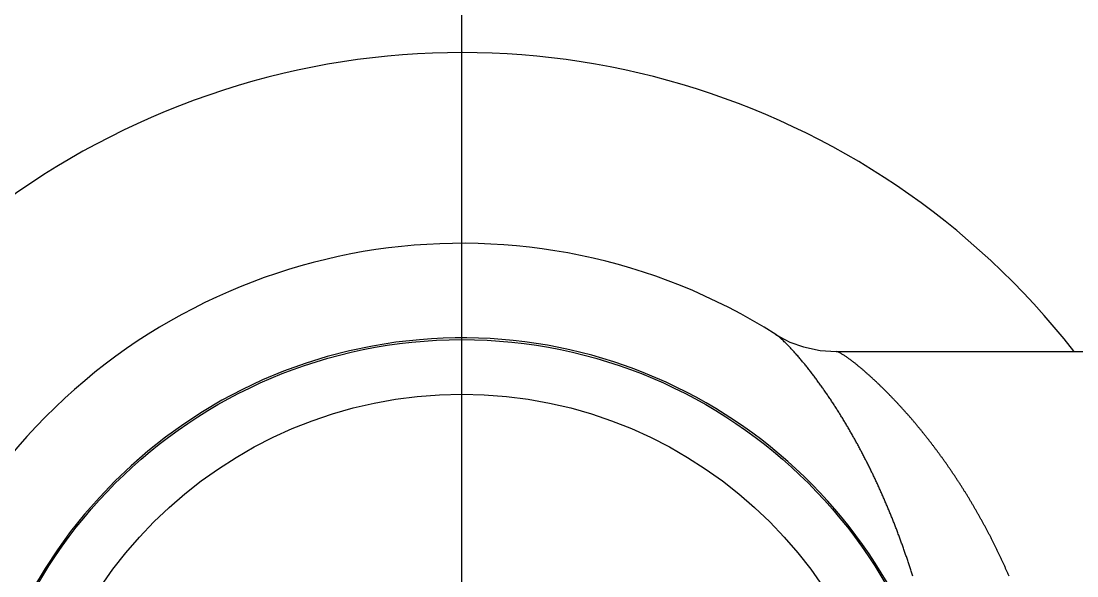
# Model space of a CAD drawing. Header units: millimetres. Extents: x 0 to 3800, y -67 to 2530.
# Drawn here: x 3269.18 to 3314.52, y 978.05 to 1001.86 of the extents above; entities that cross this region are included whole.
import ezdxf
from ezdxf.lldxf.tags import DXFTag

# ---------------------------------------------------------------- set-up
doc = ezdxf.new("R2010")
doc.units = ezdxf.units.MM
doc.layers.add('내부선 및 부속', color=4, linetype='Continuous')
doc.layers.add('중심선', color=1, linetype='DASHED')
tags = doc.linetypes.add('DASHDOT', pattern=[70, 31, -13, 13, -13]).pattern_tags.tags
tags[10:11] = [DXFTag(74, 4), DXFTag(75, 0), DXFTag(340, '0'), DXFTag(46, 0.0), DXFTag(50, 0.0), DXFTag(44, 0.0), DXFTag(45, 0.0)]
tags[8:9] = [DXFTag(74, 4), DXFTag(75, 0), DXFTag(340, '0'), DXFTag(46, 0.0), DXFTag(50, 0.0), DXFTag(44, 0.0), DXFTag(45, 0.0)]
tags[6:7] = [DXFTag(74, 4), DXFTag(75, 0), DXFTag(340, '0'), DXFTag(46, 0.0), DXFTag(50, 0.0), DXFTag(44, 0.0), DXFTag(45, 0.0)]
tags[4:5] = [DXFTag(74, 4), DXFTag(75, 0), DXFTag(340, '0'), DXFTag(46, 0.0), DXFTag(50, 0.0), DXFTag(44, 0.0), DXFTag(45, 0.0)]
tags = doc.linetypes.add('DASHED', pattern=[25.72, 12.86, -12.86]).pattern_tags.tags
tags[6:7] = [DXFTag(74, 4), DXFTag(75, 0), DXFTag(340, '0'), DXFTag(46, 0.0), DXFTag(50, 0.0), DXFTag(44, 0.0), DXFTag(45, 0.0)]
tags[4:5] = [DXFTag(74, 4), DXFTag(75, 0), DXFTag(340, '0'), DXFTag(46, 0.0), DXFTag(50, 0.0), DXFTag(44, 0.0), DXFTag(45, 0.0)]

msp = doc.modelspace()

# ---------------------------------------------------------------- linework, layer by layer
at = {"layer": '내부선 및 부속', "linetype": 'Continuous'}
for p, q in [((3301.574, 988.414), (3301.565, 988.419)), ((3304.186, 987.673), (3324.419, 987.673)), ((3304.186, 987.673), (3324.419, 987.673))]:
    msp.add_line(p, q, dxfattribs=at)
at = {"layer": '내부선 및 부속', "linetype": 'Continuous', "flags": 128}
for points in [[(3301.584, 988.407), (3301.764, 988.3), (3302.195, 988.084), (3302.774, 987.874), (3303.494, 987.72), (3304.178, 987.673)], [(3301.672, 988.345), (3301.672, 988.345), (3301.671, 988.346), (3301.671, 988.346), (3301.67, 988.346), (3301.67, 988.347), (3301.67, 988.347), (3301.669, 988.347), (3301.669, 988.348), (3301.668, 988.348), (3301.668, 988.348), (3301.667, 988.349), (3301.667, 988.349), (3301.667, 988.349), (3301.666, 988.35), (3301.666, 988.35), (3301.665, 988.35), (3301.665, 988.351), (3301.664, 988.351), (3301.664, 988.351), (3301.663, 988.352), (3301.663, 988.352), (3301.663, 988.352), (3301.662, 988.353), (3301.662, 988.353), (3301.661, 988.353), (3301.661, 988.354), (3301.66, 988.354), (3301.66, 988.354), (3301.659, 988.355), (3301.659, 988.355), (3301.659, 988.355), (3301.658, 988.356), (3301.658, 988.356), (3301.657, 988.356), (3301.657, 988.357), (3301.656, 988.357), (3301.656, 988.357), (3301.655, 988.358), (3301.655, 988.358), (3301.655, 988.358), (3301.654, 988.359), (3301.654, 988.359), (3301.653, 988.359), (3301.653, 988.36), (3301.652, 988.36), (3301.652, 988.36), (3301.651, 988.361), (3301.651, 988.361), (3301.65, 988.361), (3301.65, 988.362), (3301.65, 988.362), (3301.649, 988.362), (3301.649, 988.363), (3301.648, 988.363), (3301.648, 988.363), (3301.647, 988.364), (3301.647, 988.364), (3301.646, 988.364), (3301.646, 988.365), (3301.646, 988.365), (3301.645, 988.365), (3301.645, 988.366), (3301.644, 988.366), (3301.644, 988.366), (3301.643, 988.367), (3301.643, 988.367), (3301.642, 988.367), (3301.642, 988.368), (3301.642, 988.368), (3301.641, 988.368), (3301.641, 988.369), (3301.64, 988.369), (3301.64, 988.369), (3301.639, 988.37), (3301.639, 988.37), (3301.638, 988.37), (3301.638, 988.371), (3301.637, 988.371), (3301.637, 988.371), (3301.637, 988.372), (3301.636, 988.372), (3301.636, 988.372), (3301.635, 988.372), (3301.635, 988.373), (3301.634, 988.373), (3301.634, 988.373), (3301.633, 988.374), (3301.633, 988.374), (3301.633, 988.374), (3301.632, 988.375), (3301.632, 988.375), (3301.631, 988.375), (3301.631, 988.376), (3301.63, 988.376), (3301.63, 988.376), (3301.629, 988.377), (3301.629, 988.377), (3301.628, 988.377), (3301.628, 988.378), (3301.628, 988.378), (3301.628, 988.378), (3301.627, 988.378), (3301.627, 988.379), (3301.626, 988.379), (3301.626, 988.379), (3301.625, 988.38), (3301.625, 988.38), (3301.624, 988.38), (3301.624, 988.381), (3301.623, 988.381), (3301.623, 988.381), (3301.623, 988.382), (3301.622, 988.382), (3301.622, 988.382), (3301.621, 988.382), (3301.621, 988.383), (3301.62, 988.383), (3301.62, 988.383), (3301.619, 988.384), (3301.619, 988.384), (3301.618, 988.384), (3301.618, 988.385), (3301.618, 988.385), (3301.617, 988.385), (3301.617, 988.386), (3301.616, 988.386), (3301.616, 988.386), (3301.615, 988.387), (3301.615, 988.387), (3301.614, 988.387), (3301.614, 988.388), (3301.613, 988.388), (3301.613, 988.388), (3301.612, 988.388), (3301.612, 988.389), (3301.612, 988.389), (3301.611, 988.389), (3301.611, 988.39), (3301.61, 988.39), (3301.61, 988.39), (3301.609, 988.391), (3301.609, 988.391), (3301.608, 988.391), (3301.608, 988.392), (3301.607, 988.392), (3301.607, 988.392), (3301.607, 988.393), (3301.606, 988.393), (3301.606, 988.393), (3301.605, 988.393), (3301.605, 988.394), (3301.604, 988.394), (3301.604, 988.394), (3301.603, 988.395), (3301.603, 988.395), (3301.602, 988.395), (3301.602, 988.396), (3301.601, 988.396), (3301.601, 988.396), (3301.601, 988.397), (3301.601, 988.397)], [(3307.465, 978.035), (3307.452, 978.079), (3307.438, 978.124), (3307.424, 978.168), (3307.41, 978.213), (3307.396, 978.257), (3307.381, 978.302), (3307.367, 978.346), (3307.353, 978.391), (3307.338, 978.435), (3307.324, 978.48), (3307.31, 978.524), (3307.295, 978.568), (3307.28, 978.613), (3307.266, 978.657), (3307.251, 978.701), (3307.236, 978.746), (3307.221, 978.79), (3307.207, 978.834), (3307.192, 978.878), (3307.177, 978.922), (3307.161, 978.967), (3307.146, 979.011), (3307.131, 979.055), (3307.116, 979.099), (3307.1, 979.143), (3307.085, 979.187), (3307.07, 979.231), (3307.054, 979.275), (3307.038, 979.319), (3307.023, 979.363), (3307.007, 979.407), (3306.991, 979.451), (3306.976, 979.495), (3306.96, 979.539), (3306.944, 979.583), (3306.928, 979.626), (3306.912, 979.67), (3306.895, 979.714), (3306.879, 979.758), (3306.863, 979.802), (3306.847, 979.845), (3306.847, 979.845), (3306.83, 979.889), (3306.814, 979.933), (3306.797, 979.976), (3306.781, 980.02), (3306.764, 980.063), (3306.747, 980.107), (3306.73, 980.151), (3306.714, 980.194), (3306.697, 980.238), (3306.68, 980.281), (3306.663, 980.325), (3306.646, 980.368), (3306.628, 980.411), (3306.611, 980.455), (3306.594, 980.498), (3306.577, 980.541), (3306.559, 980.585), (3306.542, 980.628), (3306.524, 980.671), (3306.506, 980.715), (3306.489, 980.758), (3306.471, 980.801), (3306.453, 980.844), (3306.435, 980.887), (3306.418, 980.93), (3306.4, 980.973), (3306.381, 981.016), (3306.363, 981.059), (3306.345, 981.102), (3306.327, 981.145), (3306.309, 981.188), (3306.29, 981.231), (3306.272, 981.274), (3306.253, 981.317), (3306.235, 981.36), (3306.216, 981.402), (3306.197, 981.445), (3306.179, 981.488), (3306.16, 981.531), (3306.141, 981.573), (3306.122, 981.616), (3306.103, 981.659), (3306.084, 981.701), (3306.065, 981.744), (3306.045, 981.786), (3306.026, 981.829), (3306.007, 981.871), (3305.987, 981.914), (3305.968, 981.956), (3305.948, 981.998), (3305.929, 982.041), (3305.909, 982.083), (3305.889, 982.125), (3305.869, 982.168), (3305.85, 982.21), (3305.83, 982.252), (3305.81, 982.294), (3305.789, 982.336), (3305.769, 982.378), (3305.749, 982.421), (3305.729, 982.463), (3305.708, 982.505), (3305.688, 982.547), (3305.668, 982.588), (3305.647, 982.63), (3305.626, 982.672), (3305.606, 982.714), (3305.585, 982.756), (3305.564, 982.798), (3305.543, 982.839), (3305.522, 982.881), (3305.501, 982.923), (3305.48, 982.964), (3305.459, 983.006), (3305.438, 983.048), (3305.416, 983.089), (3305.395, 983.131), (3305.374, 983.172), (3305.352, 983.213), (3305.331, 983.255), (3305.309, 983.296), (3305.287, 983.337), (3305.265, 983.379), (3305.244, 983.42), (3305.222, 983.461), (3305.2, 983.502), (3305.178, 983.544), (3305.156, 983.585), (3305.133, 983.626), (3305.111, 983.667), (3305.089, 983.708), (3305.066, 983.749), (3305.044, 983.789), (3305.021, 983.83), (3304.999, 983.871), (3304.976, 983.912), (3304.953, 983.953), (3304.93, 983.993), (3304.908, 984.034), (3304.885, 984.075), (3304.885, 984.075), (3304.862, 984.115), (3304.838, 984.156), (3304.815, 984.196), (3304.792, 984.237), (3304.769, 984.277), (3304.745, 984.318), (3304.722, 984.358), (3304.698, 984.398), (3304.675, 984.439), (3304.651, 984.479), (3304.627, 984.519), (3304.603, 984.559), (3304.58, 984.599), (3304.556, 984.639), (3304.531, 984.679), (3304.507, 984.719), (3304.483, 984.759), (3304.459, 984.799), (3304.435, 984.839), (3304.41, 984.878), (3304.386, 984.918), (3304.361, 984.958), (3304.336, 984.998), (3304.312, 985.037), (3304.287, 985.077), (3304.262, 985.116), (3304.237, 985.156), (3304.212, 985.195), (3304.187, 985.234), (3304.162, 985.274), (3304.137, 985.313), (3304.111, 985.352), (3304.086, 985.391), (3304.06, 985.43), (3304.035, 985.47), (3304.009, 985.509), (3303.984, 985.548), (3303.958, 985.586), (3303.932, 985.625), (3303.906, 985.664), (3303.88, 985.703), (3303.854, 985.741), (3303.828, 985.78), (3303.801, 985.819), (3303.775, 985.857), (3303.749, 985.896), (3303.722, 985.934), (3303.695, 985.972), (3303.669, 986.011), (3303.642, 986.049), (3303.615, 986.087), (3303.588, 986.125), (3303.561, 986.163), (3303.534, 986.201), (3303.507, 986.239), (3303.48, 986.277), (3303.452, 986.315), (3303.425, 986.353), (3303.397, 986.39), (3303.37, 986.428), (3303.342, 986.465), (3303.314, 986.503), (3303.286, 986.54), (3303.258, 986.578), (3303.23, 986.615), (3303.202, 986.652), (3303.174, 986.689), (3303.146, 986.726), (3303.117, 986.763), (3303.089, 986.8), (3303.06, 986.837), (3303.031, 986.874), (3303.002, 986.911), (3302.974, 986.947), (3302.945, 986.984), (3302.916, 987.02), (3302.886, 987.057), (3302.857, 987.093), (3302.828, 987.129), (3302.798, 987.165), (3302.768, 987.202), (3302.739, 987.237), (3302.709, 987.273), (3302.679, 987.309), (3302.649, 987.345), (3302.619, 987.38), (3302.589, 987.416), (3302.558, 987.451), (3302.528, 987.487), (3302.497, 987.522), (3302.466, 987.557), (3302.435, 987.592), (3302.404, 987.627), (3302.373, 987.661), (3302.342, 987.696), (3302.31, 987.73), (3302.279, 987.765), (3302.247, 987.799), (3302.215, 987.833), (3302.183, 987.867), (3302.183, 987.867), (3302.151, 987.9), (3302.118, 987.934), (3302.085, 987.967), (3302.053, 988), (3302.02, 988.033), (3301.986, 988.066), (3301.953, 988.099), (3301.919, 988.131), (3301.885, 988.163), (3301.851, 988.195), (3301.816, 988.226), (3301.781, 988.257), (3301.745, 988.287), (3301.709, 988.316), (3301.672, 988.345), (3301.672, 988.345)], [(3311.603, 978.037), (3311.59, 978.067), (3311.577, 978.097), (3311.564, 978.127), (3311.55, 978.158), (3311.537, 978.188), (3311.524, 978.218), (3311.511, 978.248), (3311.497, 978.278), (3311.484, 978.308), (3311.471, 978.338), (3311.457, 978.368), (3311.444, 978.398), (3311.43, 978.428), (3311.417, 978.458), (3311.403, 978.488), (3311.39, 978.518), (3311.376, 978.548), (3311.362, 978.578), (3311.349, 978.608), (3311.335, 978.638), (3311.321, 978.668), (3311.307, 978.698), (3311.293, 978.727), (3311.28, 978.757), (3311.266, 978.787), (3311.252, 978.817), (3311.238, 978.847), (3311.224, 978.876), (3311.21, 978.906), (3311.196, 978.936), (3311.181, 978.966), (3311.167, 978.995), (3311.153, 979.025), (3311.139, 979.055), (3311.125, 979.084), (3311.11, 979.114), (3311.096, 979.144), (3311.082, 979.173), (3311.067, 979.203), (3311.053, 979.232), (3311.038, 979.262), (3311.024, 979.291), (3311.009, 979.321), (3310.995, 979.35), (3310.98, 979.38), (3310.965, 979.409), (3310.951, 979.439), (3310.936, 979.468), (3310.921, 979.498), (3310.906, 979.527), (3310.891, 979.556), (3310.877, 979.586), (3310.862, 979.615), (3310.847, 979.644), (3310.832, 979.674), (3310.817, 979.703), (3310.802, 979.732), (3310.787, 979.761), (3310.771, 979.79), (3310.756, 979.82), (3310.741, 979.849), (3310.726, 979.878), (3310.711, 979.907), (3310.695, 979.936), (3310.68, 979.965), (3310.665, 979.994), (3310.649, 980.024), (3310.634, 980.053), (3310.634, 980.053), (3310.618, 980.082), (3310.603, 980.111), (3310.587, 980.14), (3310.572, 980.169), (3310.556, 980.198), (3310.54, 980.226), (3310.525, 980.255), (3310.509, 980.284), (3310.493, 980.313), (3310.477, 980.342), (3310.462, 980.371), (3310.446, 980.4), (3310.43, 980.428), (3310.414, 980.457), (3310.398, 980.486), (3310.382, 980.515), (3310.366, 980.543), (3310.35, 980.572), (3310.334, 980.601), (3310.318, 980.629), (3310.302, 980.658), (3310.285, 980.687), (3310.269, 980.715), (3310.253, 980.744), (3310.236, 980.772), (3310.22, 980.801), (3310.204, 980.83), (3310.187, 980.858), (3310.171, 980.887), (3310.154, 980.915), (3310.138, 980.943), (3310.121, 980.972), (3310.105, 981), (3310.088, 981.029), (3310.072, 981.057), (3310.055, 981.085), (3310.038, 981.114), (3310.021, 981.142), (3310.005, 981.17), (3309.988, 981.198), (3309.971, 981.227), (3309.954, 981.255), (3309.937, 981.283), (3309.92, 981.311), (3309.903, 981.339), (3309.886, 981.368), (3309.869, 981.396), (3309.852, 981.424), (3309.835, 981.452), (3309.818, 981.48), (3309.8, 981.508), (3309.783, 981.536), (3309.766, 981.564), (3309.749, 981.592), (3309.731, 981.62), (3309.714, 981.648), (3309.696, 981.676), (3309.679, 981.703), (3309.661, 981.731), (3309.644, 981.759), (3309.626, 981.787), (3309.609, 981.815), (3309.591, 981.842), (3309.574, 981.87), (3309.556, 981.898), (3309.538, 981.926), (3309.52, 981.953), (3309.503, 981.981), (3309.485, 982.009), (3309.467, 982.036), (3309.449, 982.064), (3309.431, 982.091), (3309.413, 982.119), (3309.395, 982.146), (3309.377, 982.174), (3309.359, 982.201), (3309.341, 982.229), (3309.323, 982.256), (3309.305, 982.284), (3309.286, 982.311), (3309.268, 982.338), (3309.25, 982.366), (3309.232, 982.393), (3309.213, 982.42), (3309.195, 982.448), (3309.176, 982.475), (3309.158, 982.502), (3309.139, 982.529), (3309.121, 982.556), (3309.102, 982.584), (3309.084, 982.611), (3309.065, 982.638), (3309.047, 982.665), (3309.028, 982.692), (3309.009, 982.719), (3308.99, 982.746), (3308.972, 982.773), (3308.953, 982.8), (3308.934, 982.827), (3308.915, 982.854), (3308.915, 982.854), (3308.896, 982.881), (3308.877, 982.908), (3308.858, 982.935), (3308.839, 982.961), (3308.82, 982.988), (3308.801, 983.015), (3308.782, 983.042), (3308.763, 983.068), (3308.744, 983.095), (3308.724, 983.122), (3308.705, 983.148), (3308.686, 983.175), (3308.666, 983.202), (3308.647, 983.228), (3308.628, 983.255), (3308.608, 983.281), (3308.589, 983.308), (3308.569, 983.334), (3308.55, 983.361), (3308.53, 983.387), (3308.511, 983.414), (3308.491, 983.44), (3308.471, 983.466), (3308.451, 983.493), (3308.432, 983.519), (3308.412, 983.545), (3308.392, 983.571), (3308.372, 983.598), (3308.352, 983.624), (3308.333, 983.65), (3308.313, 983.676), (3308.293, 983.702), (3308.273, 983.728), (3308.253, 983.754), (3308.232, 983.78), (3308.212, 983.806), (3308.192, 983.832), (3308.172, 983.858), (3308.152, 983.884), (3308.131, 983.91), (3308.111, 983.936), (3308.091, 983.962), (3308.071, 983.988), (3308.05, 984.014), (3308.03, 984.039), (3308.009, 984.065), (3307.989, 984.091), (3307.968, 984.116), (3307.948, 984.142), (3307.927, 984.168), (3307.906, 984.193), (3307.886, 984.219), (3307.865, 984.245), (3307.844, 984.27), (3307.824, 984.296), (3307.803, 984.321), (3307.782, 984.346), (3307.761, 984.372), (3307.74, 984.397), (3307.719, 984.423), (3307.698, 984.448), (3307.677, 984.473), (3307.656, 984.498), (3307.635, 984.524), (3307.614, 984.549), (3307.593, 984.574), (3307.572, 984.599), (3307.55, 984.624), (3307.529, 984.649), (3307.508, 984.675), (3307.486, 984.7), (3307.465, 984.725), (3307.444, 984.75), (3307.422, 984.774), (3307.401, 984.799), (3307.379, 984.824), (3307.358, 984.849), (3307.336, 984.874), (3307.315, 984.899), (3307.293, 984.924), (3307.271, 984.948), (3307.25, 984.973), (3307.228, 984.998), (3307.206, 985.022), (3307.184, 985.047), (3307.162, 985.071), (3307.141, 985.096), (3307.119, 985.121), (3307.097, 985.145), (3307.075, 985.169), (3307.053, 985.194), (3307.031, 985.218), (3307.009, 985.243), (3306.986, 985.267), (3306.964, 985.291), (3306.942, 985.315), (3306.92, 985.34), (3306.898, 985.364), (3306.875, 985.388), (3306.853, 985.412), (3306.853, 985.412), (3306.83, 985.436), (3306.808, 985.46), (3306.786, 985.484), (3306.763, 985.508), (3306.741, 985.532), (3306.718, 985.556), (3306.695, 985.58), (3306.673, 985.604), (3306.65, 985.628), (3306.627, 985.652), (3306.605, 985.675), (3306.582, 985.699), (3306.559, 985.723), (3306.536, 985.746), (3306.513, 985.77), (3306.49, 985.794), (3306.467, 985.817), (3306.444, 985.841), (3306.421, 985.864), (3306.398, 985.887), (3306.375, 985.911), (3306.352, 985.934), (3306.329, 985.958), (3306.306, 985.981), (3306.282, 986.004), (3306.259, 986.027), (3306.236, 986.05), (3306.212, 986.073), (3306.189, 986.097), (3306.165, 986.12), (3306.142, 986.143), (3306.118, 986.166), (3306.095, 986.188), (3306.071, 986.211), (3306.048, 986.234), (3306.024, 986.257), (3306, 986.28), (3305.976, 986.302), (3305.952, 986.325), (3305.929, 986.348), (3305.905, 986.37), (3305.881, 986.393), (3305.857, 986.415), (3305.833, 986.438), (3305.809, 986.46), (3305.785, 986.483), (3305.76, 986.505), (3305.736, 986.527), (3305.712, 986.549), (3305.688, 986.572), (3305.663, 986.594), (3305.639, 986.616), (3305.615, 986.638), (3305.59, 986.66), (3305.566, 986.682), (3305.541, 986.704), (3305.516, 986.725), (3305.492, 986.747), (3305.467, 986.769), (3305.442, 986.791), (3305.418, 986.812), (3305.393, 986.834), (3305.368, 986.855), (3305.343, 986.877), (3305.318, 986.898), (3305.293, 986.919), (3305.268, 986.941), (3305.243, 986.962), (3305.217, 986.983), (3305.192, 987.004), (3305.167, 987.025), (3305.141, 987.046), (3305.116, 987.067), (3305.091, 987.087), (3305.065, 987.108), (3305.039, 987.129), (3305.014, 987.149), (3304.988, 987.17), (3304.962, 987.19), (3304.936, 987.21), (3304.91, 987.231), (3304.884, 987.251), (3304.858, 987.271), (3304.832, 987.291), (3304.806, 987.31), (3304.779, 987.33), (3304.753, 987.349), (3304.726, 987.369), (3304.7, 987.388), (3304.673, 987.407), (3304.646, 987.426), (3304.619, 987.445), (3304.592, 987.464), (3304.565, 987.482), (3304.537, 987.5), (3304.51, 987.518), (3304.482, 987.536), (3304.454, 987.553), (3304.426, 987.57), (3304.398, 987.587), (3304.398, 987.587), (3304.369, 987.603), (3304.34, 987.618), (3304.311, 987.633), (3304.28, 987.646), (3304.25, 987.659), (3304.218, 987.669), (3304.185, 987.673), (3304.185, 987.673)]]:
    msp.add_lwpolyline(points, dxfattribs=at)
at = {"layer": '내부선 및 부속', "linetype": 'Continuous'}
for radius in [21.044, 18.7]:
    msp.add_circle((3288.105, 967.142), radius, dxfattribs=at)
for centre, radius, start, end in [((3288.105, 967.142), 33.363, 38.0306, 321.9694), ((3288.105, 967.142), 25.178, 57.6319, 302.3682), ((3301.112, 987.662), 0.882, 56.3445, 57.6074), ((3288.105, 967.142), 21.121, 9.8898, 350.1102)]:
    msp.add_arc(centre, radius, start, end, dxfattribs=at)
at = {"layer": '중심선', "linetype": 'DASHDOT'}
msp.add_line((3288.105, 913.779), (3288.105, 1020.504), dxfattribs=at)

doc.saveas('drawing.dxf')
